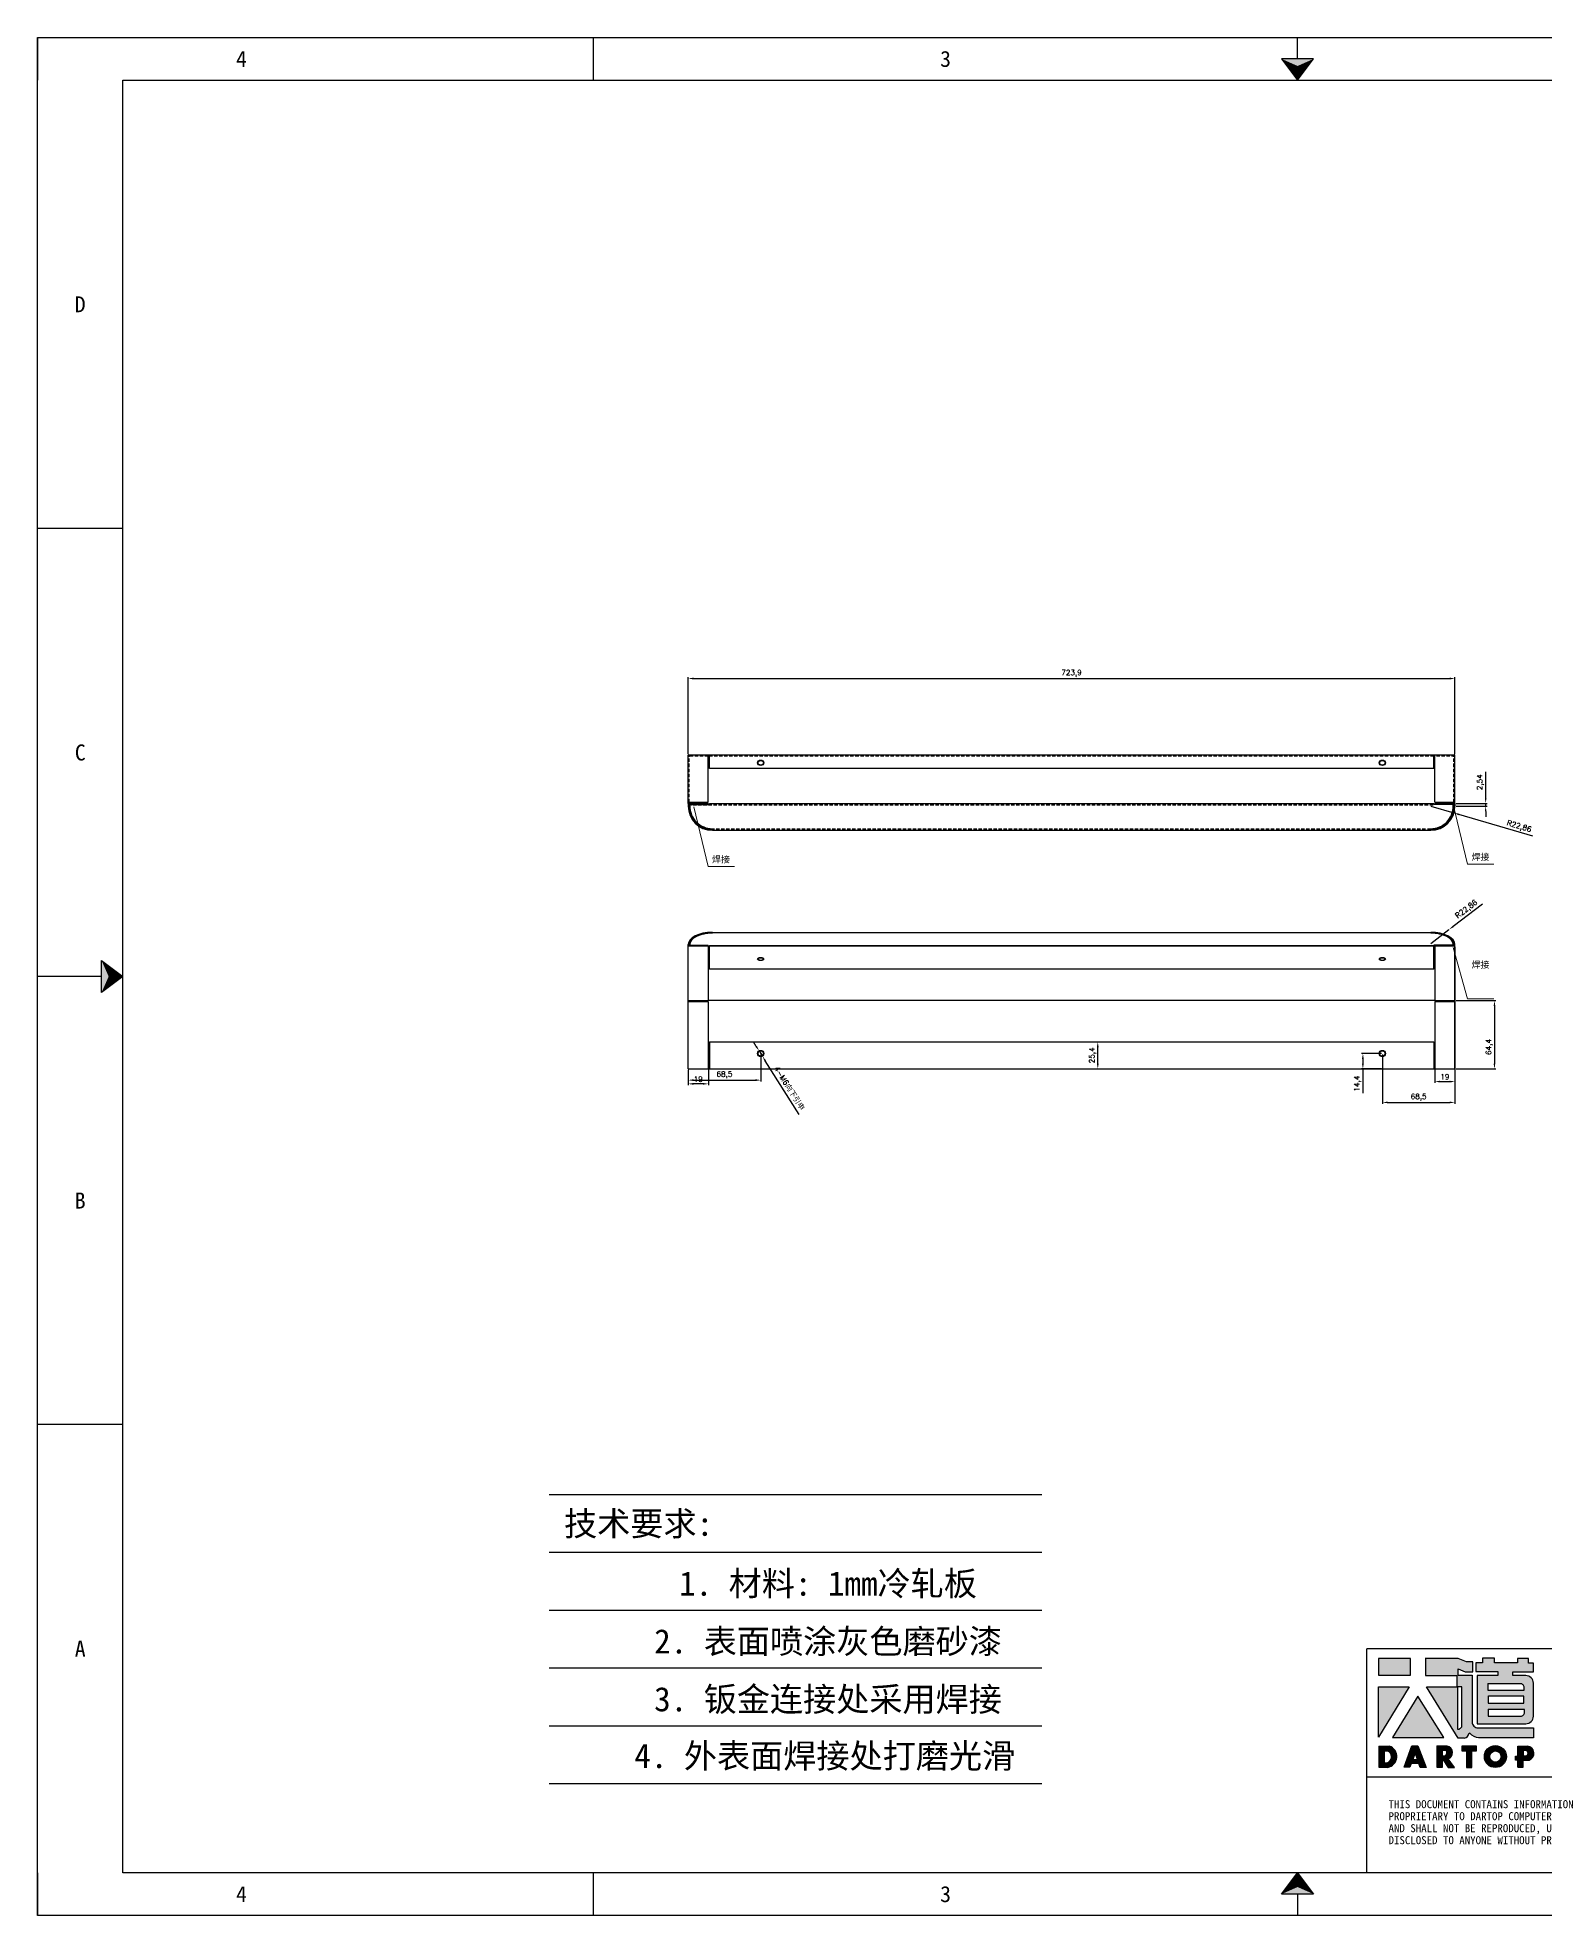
# Model space of a CAD drawing. Header units: millimetres. Extents: x -32103 to 8419, y 14505 to 33139.
# Drawn here: x 380 to 1803, y 17546 to 19318 of the extents above; entities that cross this region are included whole.
import ezdxf
from ezdxf.enums import TextEntityAlignment as Align

# ---------------------------------------------------------------- set-up
doc = ezdxf.new("R2010")
doc.units = ezdxf.units.MM
doc.linetypes.add('DOT', pattern=[0.25, 0, -0.25])
doc.linetypes.add('HIDDEN2', pattern=[4.7625, 3.175, -1.5875])
doc.layers.add('dim', color=2, linetype='Continuous', lineweight=9)
doc.layers.add('hidden', color=3, linetype='HIDDEN2')
doc.layers.add('print', color=30, linetype='Continuous')
doc.styles.add('Dartop', font='')
doc.styles.add('HZ', font='')
doc.styles.add('hzHT', font='simhei.ttf')
doc.styles.get("Standard").update_dxf_attribs({"font": 'txt', "bigfont": 'gbcbig.shx'})
doc.styles.get('Dartop').set_extended_font_data('FangSong_GB2312')
doc.styles.get('HZ').set_extended_font_data('SimSun')
doc.dimstyles.new('small', dxfattribs={"dimtxt": 5, "dimasz": 5, "dimexe": 1.25, "dimexo": 1, "dimgap": 2, "dimtad": 1, "dimtxsty": 'Standard', "dimcen": 2.5, "dimadec": 0, "dimazin": 0, "dimtfac": 1, "dimtmove": 0, "dimatfit": 3, "dimfxl": 0, "dimarcsym": 0})

# ---------------------------------------------------------------- blocks, each defined once
blk = doc.blocks.new('*U5')
at = {"color": 254, "linetype": 'Continuous', "extrusion": (0, 0, -1)}
for points in [[(-17, 0.333), (-16.812, 0.25), (-17, 0.5)], [(-17, 0.333), (-17, 0.5), (-17.188, 0.25)], [(-17, 0.333), (-17.188, 0.25), (-16.812, 0.25)]]:
    blk.add_solid(points, dxfattribs=at)
blk = doc.blocks.new('*U6')
at = {"color": 254, "linetype": 'Continuous'}
for points in [[(17, 21.667), (17.188, 21.75), (16.812, 21.75)], [(17, 21.667), (16.812, 21.75), (17, 21.5)], [(17, 21.667), (17, 21.5), (17.188, 21.75)]]:
    blk.add_solid(points, dxfattribs=at)
blk = doc.blocks.new('*U3')
at = {"color": 254, "linetype": 'Continuous', "extrusion": (0, 0, -1)}
for points in [[(-0.833, 11), (-0.75, 10.812), (-0.75, 11.188)], [(-0.833, 11), (-0.75, 11.188), (-1, 11)], [(-0.833, 11), (-1, 11), (-0.75, 10.812)]]:
    blk.add_solid(points, dxfattribs=at)
blk = doc.blocks.new('dadao')
for p, q in [((48, 19.2), (44.9, 10.4)), ((44.9, 10.4), (51.2, 10.4)), ((51.2, 10.4), (48, 19.2))]:
    blk.add_line(p, q)
for points in [[(41.8, 121.6), (41.8, 143.7), (-0.4, 143.7), (-0.4, 121.6), (41.8, 121.6)], [(104.8, 122), (104.8, 130.3), (114.1, 126.3), (124.2, 126.3), (124.2, 139.6), (115.9, 139.6), (105.1, 143.9), (61.5, 143.9)], [(61.7, 144), (61.7, 121.3), (103.9, 121.3)], [(113.4, 38.7), (105.1, 38.7), (63, 106.5), (103.9, 106.5), (103.9, 120.9), (103.9, 121.3)], [(109.7, 53.6), (109.7, 106.2), (104.3, 106.2), (104.3, 50.4), (106.6, 50.4)], [(144.6, 94.4), (144.6, 84.8), (192, 84.8), (192, 94.1), (144.9, 94.1)], [(0, 28), (0, 0), (11.8, 0)], [(0.1, 28), (14, 28)], [(76.8, 28.2), (76.8, 0), (84.1, 0), (84.1, 11.1), (91.6, -0.1), (100.3, -0.1), (91.7, 11.1)], [(76.8, 28.2), (90.6, 28.2)], [(120.2, 45), (119.5, 45), (119.5, 44.6)], [(183.7, 0), (183.7, 9.6), (180.6, 9.6), (180.6, 14.9), (183.8, 14.9), (183.8, 28.1), (196.1, 28.1), (196.5, 28.1)], [(7.1, 21.8), (7.1, 6.1), (12, 6.1)], [(7.1, 21.8), (11.4, 21.8)], [(84, 22.7), (84, 15.3), (87.2, 15.3)], [(84, 22.7), (87.3, 22.7)], [(183.7, 0), (190.9, 0), (190.9, 9.6), (198.8, 9.6)], [(194.9, 22.3), (190.8, 22.3), (190.8, 15), (194.4, 15)]]:
    blk.add_lwpolyline(points)
blk.add_lwpolyline([(137.1, 144.2), (137.1, 137.9), (128.3, 137.9), (128.3, 126.5), (157.3, 126.5), (157.3, 121.5), (130.3, 121.5), (130.3, 57.5), (194.4, 57.5, 0.414214), (204.4, 67.5), (204.4, 111.3, 0.414214), (194.4, 121.3), (177.5, 121.3), (177.5, 126.3), (204.7, 126.3), (204.7, 137.7), (198.2, 137.7), (198.2, 143.9), (183.3, 143.9), (183.3, 138), (153, 138), (153, 144.2), (137.1, 144.2)], format="xyb", close=True)
for points in [[(-0.3, 106.2), (40.4, 106.2), (-0.3, 39.7), (-0.3, 106.2)], [(51.7, 94.1), (18.4, 39.3), (86.2, 39.3)], [(43.8, 28.2), (51.8, 28.2), (62.6, -0.1), (55, -0.1), (53.2, 5), (42.9, 5), (41.1, 0), (33.6, 0)], [(110, 28.1), (110, 21.9), (116, 21.9), (116, -0.1), (123.2, -0.1), (123.2, 22), (129.2, 22), (129.2, 28.1), (110, 28.1)]]:
    blk.add_lwpolyline(points, close=True)
for points in [[(104.8, 122), (123.4, 122), (123.4, 60, 0.414214), (131.4, 52), (204.8, 52), (204.8, 39.1), (131.7, 39.1)], [(144.3, 110.8), (144.3, 101.8), (192.3, 101.8), (192.3, 105.5, 0.414214), (187.3, 110.5), (144.3, 110.5)], [(144.6, 77), (144.6, 67.5), (187.6, 67.5, 0.414214), (192.6, 72.5), (192.6, 76.4), (144.6, 76.4)]]:
    blk.add_lwpolyline(points, format="xyb")
for radius in [14.5, 7.44]:
    blk.add_circle((154.2, 14.2), radius)
for centre, radius, start, end in [((99.2, 60.7), 12.6, 305.6399, 325.969), ((9.6, 14.2), 14.4, 278.6604, 72.3203), ((88.6, 19.4), 8.95, 290.6073, 77.2124), ((111.6, 46.7), 8.19, 282.9811, 347.6627), ((136, 61.7), 22.9, 226.7358, 259.3209), ((195.7, 18.6), 9.51, 288.8959, 85.2442), ((8.5, 13.9), 8.49, 294.2143, 69.7177), ((86.4, 19), 3.8, 282.527, 76.7196), ((193.7, 18.7), 3.8, 280.9891, 72.5513)]:
    blk.add_arc(centre, radius, start, end)
blk = doc.blocks.new('*D165')
at = {"layer": 'Defpoints', "color": 0}
for p in [(1695.2, 18592.9), (1717.1, 18586.5)]:
    blk.add_point(p, dxfattribs=at)
at = {"layer": 'dim', "color": 0, "lineweight": -2}
for p, q in [((1695.2, 18592.9), (1717.1, 18586.5)), ((1791.5, 18564.5), (1721.9, 18585))]:
    blk.add_line(p, q, dxfattribs=at)
at = {"layer": 'dim', "color": 0}
blk.add_solid([(1722.2, 18585.8), (1721.7, 18584.2), (1717.1, 18586.5)], dxfattribs=at)
at = {"layer": 'dim', "color": 0, "insert": (1778.6, 18573.4), "char_height": 5, "attachment_point": 5, "rotation": 343.5446}
blk.add_mtext('R22,86', dxfattribs=at)
blk = doc.blocks.new('*D168')
at = {"layer": 'Defpoints', "color": 0}
for p in [(1718.1, 18595.5), (1747.1, 18595.5), (1718.1, 18592.9)]:
    blk.add_point(p, dxfattribs=at)
at = {"layer": 'dim', "color": 0, "lineweight": -2}
for p, q in [((1747.1, 18600.5), (1747.1, 18625.3)), ((1719.1, 18595.5), (1748.4, 18595.5)), ((1747.1, 18592.9), (1747.1, 18595.5)), ((1719.1, 18592.9), (1748.4, 18592.9)), ((1747.1, 18587.9), (1747.1, 18582.9))]:
    blk.add_line(p, q, dxfattribs=at)
at = {"layer": 'dim', "color": 0}
for points in [[(1746.3, 18600.5), (1747.9, 18600.5), (1747.1, 18595.5)], [(1746.3, 18587.9), (1747.9, 18587.9), (1747.1, 18592.9)]]:
    blk.add_solid(points, dxfattribs=at)
at = {"layer": 'dim', "color": 0, "insert": (1742.2, 18615.4), "char_height": 5, "attachment_point": 5, "rotation": 90}
blk.add_mtext('2,54', dxfattribs=at)
blk = doc.blocks.new('*D169')
at = {"layer": 'Defpoints', "color": 0}
for p in [(1718.1, 18713.3), (994.2, 18641), (1718.1, 18641)]:
    blk.add_point(p, dxfattribs=at)
at = {"layer": 'dim', "color": 0, "lineweight": -2}
for p, q in [((994.2, 18642), (994.2, 18714.6)), ((999.2, 18713.3), (1713.1, 18713.3)), ((1718.1, 18642), (1718.1, 18714.6))]:
    blk.add_line(p, q, dxfattribs=at)
at = {"layer": 'dim', "color": 0}
for points in [[(999.2, 18714.2), (999.2, 18712.5), (994.2, 18713.3)], [(1713.1, 18714.2), (1713.1, 18712.5), (1718.1, 18713.3)]]:
    blk.add_solid(points, dxfattribs=at)
at = {"layer": 'dim', "color": 0, "insert": (1356.1, 18718.2), "char_height": 5, "attachment_point": 5}
blk.add_mtext('723,9', dxfattribs=at)
blk = doc.blocks.new('*D170')
at = {"layer": 'Defpoints', "color": 0}
for p in [(1356.1, 18370.3), (1380.9, 18370.3), (1356.1, 18344.9)]:
    blk.add_point(p, dxfattribs=at)
at = {"layer": 'dim', "color": 0, "lineweight": -2}
for p, q in [((1357.1, 18370.3), (1382.1, 18370.3)), ((1380.9, 18349.9), (1380.9, 18365.3)), ((1357.1, 18344.9), (1382.1, 18344.9))]:
    blk.add_line(p, q, dxfattribs=at)
at = {"layer": 'dim', "color": 0}
for points in [[(1380, 18365.3), (1381.7, 18365.3), (1380.9, 18370.3)], [(1380, 18349.9), (1381.7, 18349.9), (1380.9, 18344.9)]]:
    blk.add_solid(points, dxfattribs=at)
at = {"layer": 'dim', "color": 0, "insert": (1376, 18357.6), "char_height": 5, "attachment_point": 5, "rotation": 90}
blk.add_mtext('25,4', dxfattribs=at)
blk = doc.blocks.new('*D171')
at = {"layer": 'Defpoints', "color": 0}
for p in [(1718.1, 18461, 67.6), (1699.1, 18344.9), (1718.1, 18332.9)]:
    blk.add_point(p, dxfattribs=at)
at = {"layer": 'dim', "color": 0, "lineweight": -2}
for p, q in [((1718.1, 18460), (1718.1, 18331.6)), ((1699.1, 18343.9), (1699.1, 18331.6)), ((1704.1, 18332.9), (1713.1, 18332.9))]:
    blk.add_line(p, q, dxfattribs=at)
at = {"layer": 'dim', "color": 0}
for points in [[(1704.1, 18333.7), (1704.1, 18332), (1699.1, 18332.9)], [(1713.1, 18333.7), (1713.1, 18332), (1718.1, 18332.9)]]:
    blk.add_solid(points, dxfattribs=at)
at = {"layer": 'dim', "color": 0, "insert": (1708.6, 18337.4), "char_height": 5, "attachment_point": 5}
blk.add_mtext('19', dxfattribs=at)
blk = doc.blocks.new('*D172')
at = {"layer": 'Defpoints', "color": 0}
for p in [(994.2, 18344.9), (994.2, 18330.7), (1013.2, 18344.9)]:
    blk.add_point(p, dxfattribs=at)
at = {"layer": 'dim', "color": 0, "lineweight": -2}
for p, q in [((994.2, 18343.9), (994.2, 18329.5)), ((1008.2, 18330.7), (999.2, 18330.7)), ((1013.2, 18343.9), (1013.2, 18329.5))]:
    blk.add_line(p, q, dxfattribs=at)
at = {"layer": 'dim', "color": 0}
for points in [[(999.2, 18331.6), (999.2, 18329.9), (994.2, 18330.7)], [(1008.2, 18331.6), (1008.2, 18329.9), (1013.2, 18330.7)]]:
    blk.add_solid(points, dxfattribs=at)
at = {"layer": 'dim', "color": 0, "insert": (1003.7, 18335.2), "char_height": 5, "attachment_point": 5}
blk.add_mtext('19', dxfattribs=at)
blk = doc.blocks.new('*D166')
at = {"layer": 'Defpoints', "color": 0}
for p in [(1712.4, 18476.3, 7.5), (1695.2, 18463.2)]:
    blk.add_point(p, dxfattribs=at)
at = {"layer": 'dim', "color": 0, "lineweight": -2}
for p, q in [((1744.1, 18500.4), (1716.4, 18479.3)), ((1695.2, 18463.2), (1712.4, 18476.3))]:
    blk.add_line(p, q, dxfattribs=at)
at = {"layer": 'dim', "color": 0}
blk.add_solid([(1715.9, 18480), (1716.9, 18478.7), (1712.4, 18476.3)], dxfattribs=at)
at = {"layer": 'dim', "color": 0, "insert": (1729.2, 18495.3), "char_height": 5, "attachment_point": 5, "rotation": 37.2456}
blk.add_mtext('R22,86', dxfattribs=at)
blk = doc.blocks.new('*D174')
at = {"layer": 'Defpoints', "color": 0}
for p in [(1061.1, 18361.9), (1064.3, 18356.8)]:
    blk.add_point(p, dxfattribs=at)
at = {"layer": 'dim', "color": 0, "lineweight": -2}
for p, q in [((1058.4, 18366.1), (1055.7, 18370.4)), ((1061.1, 18361.9), (1064.3, 18356.8)), ((1098.8, 18301.8), (1066.9, 18352.6))]:
    blk.add_line(p, q, dxfattribs=at)
at = {"layer": 'dim', "color": 0}
for points in [[(1059.1, 18366.6), (1057.7, 18365.7), (1061.1, 18361.9)], [(1067.6, 18353), (1066.2, 18352.1), (1064.3, 18356.8)]]:
    blk.add_solid(points, dxfattribs=at)
at = {"layer": 'dim', "color": 0, "insert": (1089.6, 18326.4), "char_height": 5, "attachment_point": 5, "rotation": 302.161}
blk.add_mtext('4-M6{\\fSimSun|b0|i0|c134|p2;向下引申}', dxfattribs=at)
blk = doc.blocks.new('*D175')
at = {"layer": 'Defpoints', "color": 0}
for p in [(1062.7, 18359.3), (994.2, 18344.9), (1062.7, 18334.2)]:
    blk.add_point(p, dxfattribs=at)
at = {"layer": 'dim', "color": 0, "lineweight": -2}
for p, q in [((1062.7, 18358.3), (1062.7, 18333)), ((994.2, 18343.9), (994.2, 18333)), ((999.2, 18334.2), (1057.7, 18334.2))]:
    blk.add_line(p, q, dxfattribs=at)
at = {"layer": 'dim', "color": 0}
for points in [[(999.2, 18335.1), (999.2, 18333.4), (994.2, 18334.2)], [(1057.7, 18335.1), (1057.7, 18333.4), (1062.7, 18334.2)]]:
    blk.add_solid(points, dxfattribs=at)
at = {"layer": 'dim', "color": 0, "insert": (1028.4, 18339.2), "char_height": 5, "attachment_point": 5}
blk.add_mtext('68,5', dxfattribs=at)
blk = doc.blocks.new('*D176')
at = {"layer": 'Defpoints', "color": 0}
for p in [(1718.1, 18461, 67.6), (1649.6, 18359.3), (1718.1, 18313.2)]:
    blk.add_point(p, dxfattribs=at)
at = {"layer": 'dim', "color": 0, "lineweight": -2}
for p, q in [((1718.1, 18460), (1718.1, 18312)), ((1649.6, 18358.3), (1649.6, 18312)), ((1654.6, 18313.2), (1713.1, 18313.2))]:
    blk.add_line(p, q, dxfattribs=at)
at = {"layer": 'dim', "color": 0}
for points in [[(1654.6, 18314), (1654.6, 18312.4), (1649.6, 18313.2)], [(1713.1, 18314), (1713.1, 18312.4), (1718.1, 18313.2)]]:
    blk.add_solid(points, dxfattribs=at)
at = {"layer": 'dim', "color": 0, "insert": (1683.8, 18318.1), "char_height": 5, "attachment_point": 5}
blk.add_mtext('68,5', dxfattribs=at)
blk = doc.blocks.new('*D177')
at = {"layer": 'Defpoints', "color": 0}
for p in [(1649.6, 18359.3), (1631.2, 18344.9), (1649.6, 18344.9)]:
    blk.add_point(p, dxfattribs=at)
at = {"layer": 'dim', "color": 0, "lineweight": -2}
for p, q in [((1648.6, 18359.3), (1629.9, 18359.3)), ((1631.2, 18354.3), (1631.2, 18349.9)), ((1648.6, 18344.9), (1629.9, 18344.9)), ((1631.2, 18344.9), (1631.2, 18321.8))]:
    blk.add_line(p, q, dxfattribs=at)
at = {"layer": 'dim', "color": 0}
for points in [[(1630.3, 18354.3), (1632, 18354.3), (1631.2, 18359.3)], [(1630.3, 18349.9), (1632, 18349.9), (1631.2, 18344.9)]]:
    blk.add_solid(points, dxfattribs=at)
at = {"layer": 'dim', "color": 0, "insert": (1626.2, 18330.9), "char_height": 5, "attachment_point": 5, "rotation": 90}
blk.add_mtext('14,4', dxfattribs=at)
blk = doc.blocks.new('*D180')
at = {"layer": 'Defpoints', "color": 0}
for p in [(1718.1, 18409.3), (1718.1, 18344.9), (1755.4, 18344.9)]:
    blk.add_point(p, dxfattribs=at)
at = {"layer": 'dim', "color": 0, "lineweight": -2}
for p, q in [((1719.1, 18409.3), (1756.7, 18409.3)), ((1755.4, 18404.3), (1755.4, 18349.9)), ((1719.1, 18344.9), (1756.7, 18344.9))]:
    blk.add_line(p, q, dxfattribs=at)
at = {"layer": 'dim', "color": 0}
for points in [[(1754.6, 18404.3), (1756.2, 18404.3), (1755.4, 18409.3)], [(1754.6, 18349.9), (1756.2, 18349.9), (1755.4, 18344.9)]]:
    blk.add_solid(points, dxfattribs=at)
at = {"layer": 'dim', "color": 0, "insert": (1750.5, 18365.5), "char_height": 5, "attachment_point": 5, "rotation": 90}
blk.add_mtext('64,4', dxfattribs=at)

msp = doc.modelspace()

# ---------------------------------------------------------------- hatches: boundary and pattern name
for points in [[(1675.967, 17788.169), (1645.832, 17788.169), (1645.832, 17772.425), (1675.967, 17772.425)], [(1674.997, 17761.409), (1645.913, 17761.409), (1645.913, 17713.923)], [(1683.059, 17752.791), (1659.284, 17713.606), (1707.695, 17713.606)], [(1738.435, 17705.589), (1724.677, 17705.589), (1724.677, 17701.224), (1728.969, 17701.224), (1728.969, 17685.495), (1734.109, 17685.495), (1734.109, 17701.234), (1738.435, 17701.234)]]:
    msp.add_hatch(color=0).paths.add_polyline_path(points)
h = msp.add_hatch(color=0)
h.paths.add_polyline_path([(1721.001, 17778.601), (1727.651, 17775.727), (1734.842, 17775.727), (1734.842, 17785.244), (1728.91, 17785.244), (1721.181, 17788.297), (1690.206, 17788.297), (1690.206, 17772.202), (1720.343, 17772.202), (1720.343, 17771.876), (1720.343, 17761.589), (1691.119, 17761.589), (1721.178, 17713.213), (1727.131, 17713.213, 0.27937482), (1731.476, 17717.439), (1731.476, 17717.662), (1732.001, 17717.662, 0.14314537), (1740.196, 17713.491), (1792.43, 17713.491), (1792.43, 17722.666), (1739.973, 17722.666, -0.41421356), (1734.26, 17728.379), (1734.26, 17772.71), (1721.001, 17772.71)])
h.paths.add_polyline_path([(1720.647, 17761.383), (1724.477, 17761.383), (1724.477, 17723.836, -0.08893574), (1722.258, 17721.554), (1720.634, 17721.554)], flags=16)
h = msp.add_hatch(color=0)
h.paths.add_polyline_path([(1792.34, 17783.912), (1787.692, 17783.912), (1787.692, 17788.333), (1777.07, 17788.333), (1777.07, 17784.133), (1755.382, 17784.133), (1755.382, 17788.554), (1744.024, 17788.554), (1744.024, 17784.051), (1737.747, 17784.051), (1737.747, 17775.901), (1758.459, 17775.901), (1758.459, 17772.296), (1739.159, 17772.296), (1739.159, 17726.656), (1784.976, 17726.656, 0.41421356), (1792.118, 17733.798), (1792.118, 17765.053, 0.41421356), (1784.976, 17772.195), (1772.865, 17772.195), (1772.865, 17775.732), (1792.34, 17775.732)])
h.paths.add_polyline_path([(1779.916, 17764.458, -0.41421356), (1783.487, 17760.887), (1783.487, 17758.268), (1749.185, 17758.268), (1749.185, 17764.458)], flags=16)
h.paths.add_polyline_path([(1783.266, 17752.742), (1783.266, 17746.11), (1749.407, 17746.11), (1749.407, 17752.742)], flags=16)
h.paths.add_polyline_path([(1783.708, 17740.141), (1783.708, 17737.301, -0.41421356), (1780.137, 17733.73), (1749.407, 17733.73), (1749.407, 17740.141)], flags=16)
h = msp.add_hatch(color=0)
h.paths.add_polyline_path([(1656.104, 17705.517), (1646.127, 17705.517), (1646.127, 17685.554), (1654.53, 17685.554, 0.79301591)])
h.paths.add_polyline_path([(1654.678, 17689.926), (1651.189, 17689.926), (1651.189, 17701.145), (1654.293, 17701.145, -0.67136089)], flags=16)
h = msp.add_hatch(color=0)
h.paths.add_polyline_path([(1683.134, 17705.681), (1677.44, 17705.681), (1670.117, 17685.533), (1675.511, 17685.533), (1676.78, 17689.104), (1684.087, 17689.104), (1685.383, 17685.49), (1690.821, 17685.49)])
h.paths.add_polyline_path([(1682.69, 17692.952), (1678.163, 17692.952), (1680.385, 17699.284)], flags=16)
h = msp.add_hatch(color=0)
h.paths.add_polyline_path([(1710.812, 17705.667), (1700.999, 17705.667), (1700.999, 17685.522), (1706.184, 17685.522), (1706.184, 17693.508), (1711.514, 17685.45), (1717.781, 17685.45), (1711.646, 17693.457, 0.74405494)])
h.paths.add_polyline_path([(1706.137, 17696.49), (1706.137, 17701.78), (1708.455, 17701.78, -0.79680897), (1708.42, 17696.49)], flags=16)
h = msp.add_hatch(color=0)
h.paths.add_polyline_path([(1745.914, 17695.667, 1), (1766.6, 17695.667, 1)])
h.paths.add_polyline_path([(1761.571, 17695.667, -1), (1750.944, 17695.667, -1)], flags=16)
h = msp.add_hatch(color=0)
h.paths.add_polyline_path([(1786.442, 17705.619), (1786.145, 17705.619), (1777.397, 17705.619), (1777.397, 17696.218), (1775.075, 17696.218), (1775.075, 17692.401), (1777.359, 17692.401), (1777.359, 17685.557), (1782.466, 17685.557), (1782.466, 17692.428), (1788.078, 17692.428, 0.81230381)])
h.paths.add_polyline_path([(1782.39, 17696.244), (1782.39, 17701.502), (1785.297, 17701.502, -0.77821343), (1785, 17696.244)], flags=16)

# ---------------------------------------------------------------- linework, layer by layer
at = {"color": 0, "linetype": 'DOT'}
for p, q in [((379.87, 19318.399), (2899.042, 19318.399)), ((379.87, 17586.013), (379.87, 19278.111)), ((2899.042, 17545.725), (379.87, 17545.725))]:
    msp.add_line(p, q, dxfattribs=at)
at = {"color": 0}
for p, q in [((379.87, 19318.399), (379.87, 19278.111)), ((379.87, 19318.399), (379.87, 19318.399)), ((904.784, 19278.111), (904.784, 19318.399)), ((1569.537, 19298.255), (1569.537, 19318.399)), ((460.446, 17586.013), (460.446, 19278.111)), ((460.446, 19278.111), (2858.754, 19278.111)), ((460.446, 18855.087), (379.87, 18855.087)), ((440.302, 18432.062), (379.87, 18432.062)), ((460.446, 18009.038), (379.87, 18009.038)), ((2858.754, 17797.525), (1635.005, 17797.525)), ((1635.005, 17586.013), (1635.005, 17797.525)), ((1635.005, 17676.661), (1937.165, 17676.661)), ((379.87, 17586.013), (379.87, 17545.725)), ((2858.754, 17586.013), (460.446, 17586.013)), ((904.784, 17545.725), (904.784, 17586.013)), ((1569.537, 17565.869), (1569.537, 17545.725)), ((379.87, 17545.725), (379.87, 17545.725))]:
    msp.add_line(p, q, dxfattribs=at)
for p, q in [((1718.057, 18641.004, 22.86), (994.157, 18641.004, 22.86)), ((994.157, 18595.48, 22.86), (994.157, 18641.004, 22.86)), ((1013.157, 18596.48, 22.86), (1013.157, 18641.004, 22.86)), ((1014.157, 18640.004, 22.86), (1013.157, 18640.004, 22.86)), ((1014.157, 18634.654, 22.86), (1013.157, 18634.654, 22.86)), ((1014.157, 18628.304, 22.86), (1014.157, 18641.004, 22.86)), ((1698.057, 18628.304, 22.86), (1698.057, 18641.004, 22.86)), ((1699.057, 18640.004, 22.86), (1698.057, 18640.004, 22.86)), ((1699.057, 18596.48, 22.86), (1699.057, 18641.004, 22.86)), ((1718.057, 18595.48, 22.86), (1718.057, 18641.004, 22.86)), ((1698.057, 18628.304, 22.86), (1014.157, 18628.304, 22.86)), ((994.157, 18596.48, 22.86), (1013.157, 18596.48, 22.86)), ((994.157, 18595.48, 22.86), (1013.157, 18595.48, 22.86)), ((994.157, 18595.48, 22.86), (994.157, 18592.94, 22.86)), ((1013.157, 18595.48, 22.86), (994.157, 18595.48, 22.86)), ((995.157, 18596.48, 22.86), (995.157, 18595.48, 22.86)), ((1013.157, 18594.48, 22.86), (1013.157, 18595.48, 22.86)), ((1014.157, 18595.48, 22.86), (1698.057, 18595.48, 22.86)), ((1014.157, 18594.48, 22.86), (1014.157, 18595.48, 22.86)), ((1698.057, 18594.48, 22.86), (1698.057, 18595.48, 22.86)), ((1699.057, 18596.48, 22.86), (1718.057, 18596.48, 22.86)), ((1699.057, 18595.48, 22.86), (1718.057, 18595.48, 22.86)), ((1699.057, 18594.48, 22.86), (1699.057, 18595.48, 22.86)), ((1717.057, 18596.48, 22.86), (1717.057, 18595.48, 22.86)), ((1718.057, 18595.48, 22.86), (1718.057, 18592.94, 22.86)), ((995.157, 18592.94, 22.86), (995.157, 18594.48, 22.86)), ((995.157, 18594.48, 22.86), (1013.157, 18594.48, 22.86)), ((995.157, 18592.94, 22.86), (995.157, 18594.48, 22.86)), ((995.717, 18592.94, 22.86), (995.717, 18594.48, 22.86)), ((1013.157, 18594.48, 22.86), (1014.157, 18594.48, 22.86)), ((1699.057, 18594.48, 22.86), (1698.057, 18594.48, 22.86)), ((1717.057, 18594.48, 22.86), (1699.057, 18594.48, 22.86)), ((1716.497, 18592.94, 22.86), (1716.497, 18594.48, 22.86)), ((1717.057, 18592.94, 22.86), (1717.057, 18594.48, 22.86)), ((1717.057, 18592.94, 22.86), (1717.057, 18594.48, 22.86)), ((1017.017, 18571.58, 22.86), (1017.017, 18571.08, 22.86)), ((1017.017, 18570.08, 22.86), (1695.197, 18570.08, 22.86)), ((1695.197, 18571.58, 22.86), (1695.197, 18571.08, 22.86)), ((994.157, 18344.947, 22.86), (994.157, 18461.03, 22.86)), ((1013.157, 18461.03, 22.86), (1013.157, 18409.347, 22.86)), ((1698.057, 18461.03, 22.86), (1014.157, 18461.03, 22.86)), ((1014.157, 18439.03, 22.86), (1014.157, 18461.03, 22.86)), ((1698.057, 18439.03, 22.86), (1698.057, 18461.03, 22.86)), ((1699.057, 18461.03, 22.86), (1699.057, 18409.347, 22.86)), ((1718.057, 18344.947, 22.86), (1718.057, 18461.03, 22.86)), ((1698.057, 18439.03, 22.86), (1014.157, 18439.03, 22.86)), ((994.157, 18409.347, 22.86), (1013.157, 18409.347, 22.86)), ((994.157, 18408.347, 22.86), (1013.157, 18408.347, 22.86)), ((1699.057, 18409.347, 22.86), (1013.157, 18409.347, 22.86)), ((1013.157, 18408.347, 22.86), (1013.157, 18344.947, 22.86)), ((1699.057, 18409.347, 22.86), (1718.057, 18409.347, 22.86)), ((1699.057, 18408.347, 22.86), (1718.057, 18408.347, 22.86)), ((1699.057, 18408.347, 22.86), (1699.057, 18344.947, 22.86)), ((1014.157, 18370.347, 22.86), (1014.157, 18344.947, 22.86)), ((1014.157, 18370.347, 22.86), (1698.057, 18370.347, 22.86)), ((1698.057, 18370.347, 22.86), (1698.057, 18344.947, 22.86)), ((994.157, 18344.947, 22.86), (1718.057, 18344.947, 22.86))]:
    msp.add_line(p, q)
at = {"extrusion": (0, 0.866025, 0.5)}
for p, q in [((1017.017, 18473.73, 0.863), (1695.197, 18473.73, 0.863)), ((1017.017, 18472.98, 2.162), (1017.017, 18473.23, 1.729)), ((1695.197, 18472.98, 2.162), (1695.197, 18473.23, 1.729)), ((994.157, 18461.03, 22.86), (994.157, 18462.3, 20.66)), ((995.157, 18462.3, 20.66), (995.157, 18461.53, 21.994)), ((995.157, 18462.3, 20.66), (995.157, 18461.53, 21.994)), ((995.157, 18461.53, 21.994), (1013.157, 18461.53, 21.994)), ((995.717, 18462.3, 20.66), (995.717, 18461.53, 21.994)), ((1698.057, 18461.53, 21.994), (1698.057, 18461.03, 22.86)), ((1699.057, 18461.53, 21.994), (1698.057, 18461.53, 21.994)), ((1717.057, 18461.53, 21.994), (1699.057, 18461.53, 21.994)), ((1699.057, 18461.53, 21.994), (1699.057, 18461.03, 22.86)), ((1716.497, 18462.3, 20.66), (1716.497, 18461.53, 21.994)), ((1717.057, 18462.3, 20.66), (1717.057, 18461.53, 21.994)), ((1717.057, 18462.3, 20.66), (1717.057, 18461.53, 21.994)), ((1718.057, 18461.03, 22.86), (1718.057, 18462.3, 20.66))]:
    msp.add_line(p, q, dxfattribs=at)
at = {"extrusion": (0, 1, 2.22045e-16)}
for p, q in [((994.157, 18461.03, 20.66), (994.157, 18461.03, 90.443)), ((1718.057, 18461.03, 20.66), (1718.057, 18461.03, 90.443))]:
    msp.add_line(p, q, dxfattribs=at)
at = {"extrusion": (0, 0.5, 0.866025)}
msp.add_line((994.157, 18461.03, 22.86), (1698.057, 18461.03, 22.86), dxfattribs=at)
at = {"extrusion": (0, -0.5, 0.866025)}
msp.add_line((1699.057, 18461.03, 22.86), (1718.057, 18461.03, 22.86), dxfattribs=at)
at = {"color": 0}
for points in [[(1569.537, 19278.111), (1584.645, 19298.255), (1554.429, 19298.255), (1569.537, 19278.111)], [(460.446, 18432.062), (440.302, 18416.954), (440.302, 18447.17), (460.446, 18432.062)], [(1569.537, 17586.013), (1584.645, 17565.869), (1554.429, 17565.869), (1569.537, 17586.013)]]:
    msp.add_lwpolyline(points, close=True, dxfattribs=at)
at = {"extrusion": (0, -0.5, 0.866025)}
for centre, radius in [((1062.657, 16148.777, -9297.105), 3), ((1062.657, 16148.777, -9297.105), 2.5), ((1649.557, 16148.777, -9297.105), 3), ((1649.557, 16148.777, -9297.105), 2.5)]:
    msp.add_circle(centre, radius, dxfattribs=at)
at = {"extrusion": (3.3896e-13, -0.866025, 0.5)}
for centre, radius in [((1062.657, 9244.078, -15965.492), 3), ((1062.657, 9244.078, -15965.492), 2.5), ((1649.557, 9244.078, -15965.492), 3), ((1649.557, 9244.078, -15965.492), 2.5)]:
    msp.add_circle(centre, radius, dxfattribs=at)
for centre, radius in [((1062.657, 18359.347, 22.86), 3), ((1062.657, 18359.347, 22.86), 2.5), ((1649.557, 18359.347, 22.86), 3), ((1649.557, 18359.347, 22.86), 2.5)]:
    msp.add_circle(centre, radius)
for centre, radius, start, end in [((1017.017, 18592.94, 22.86), 22.86, 180, 270), ((1017.017, 18592.94, 22.86), 21.86, 180, 270.000775), ((1017.017, 18592.94, 22.86), 21.86, 180, 270.000775), ((1017.017, 18592.88, 22.86), 21.3, 179.838603, 270), ((1695.197, 18592.94, 22.86), 22.86, 270, 0), ((1695.197, 18592.94, 22.86), 21.86, 269.999225, 0), ((1695.197, 18592.88, 22.86), 21.3, 270, 0.161397), ((1695.197, 18592.94, 22.86), 21.86, 269.999225, 0)]:
    msp.add_arc(centre, radius, start, end)
at = {"extrusion": (0, 0.866025, 0.5)}
for centre, radius, start, end in [((-1017.017, -9213.258, 15999.151), 22.86, 270, 0), ((-1017.017, -9213.258, 15999.151), 21.86, 269.999225, 0), ((-1017.017, -9213.258, 15999.151), 21.86, 269.999225, 0), ((-1017.017, -9213.318, 15999.151), 21.3, 270, 0.161397), ((-1695.197, -9213.258, 15999.151), 22.86, 180, 270), ((-1695.197, -9213.258, 15999.151), 21.86, 180, 270.000775), ((-1695.197, -9213.258, 15999.151), 21.86, 180, 270.000775), ((-1695.197, -9213.318, 15999.151), 21.3, 179.838603, 270)]:
    msp.add_arc(centre, radius, start, end, dxfattribs=at)
at = {"layer": 'Defpoints'}
for p, q in [((862.862, 17943.125), (1327.9, 17943.125)), ((862.862, 17888.525), (1327.9, 17888.525)), ((862.862, 17888.525), (1327.9, 17888.525)), ((862.862, 17833.925), (1327.9, 17833.925)), ((862.862, 17779.325), (1327.9, 17779.325)), ((862.862, 17724.725), (1327.9, 17724.725)), ((862.862, 17670.125), (1327.9, 17670.125))]:
    msp.add_line(p, q, dxfattribs=at)
at = {"layer": 'dim'}
for p, q in [((999.46, 18592.237, 45.72), (1013.035, 18535.753, 22.86)), ((1716.497, 18594.48, 22.86), (1730.072, 18537.996)), ((1013.035, 18535.753, 22.86), (1037.851, 18535.753, 22.86)), ((1730.072, 18537.996), (1754.889, 18537.996)), ((1716.497, 18459.576, 22.86), (1730.072, 18411.02)), ((1730.072, 18411.02), (1754.889, 18411.02))]:
    msp.add_line(p, q, dxfattribs=at)
at = {"layer": 'hidden'}
for p, q in [((1013.157, 18640.004, 22.86), (994.157, 18640.004, 22.86)), ((995.157, 18596.48, 22.86), (995.157, 18641.004, 22.86)), ((1698.057, 18640.004, 22.86), (1014.157, 18640.004, 22.86)), ((1718.057, 18640.004, 22.86), (1699.057, 18640.004, 22.86)), ((1717.057, 18596.48, 22.86), (1717.057, 18640.004, 22.86)), ((994.157, 18594.21, 22.86), (1698.057, 18594.21, 22.86)), ((1695.197, 18571.08, 22.86), (1017.017, 18571.08, 22.86))]:
    msp.add_line(p, q, dxfattribs=at)
at = {"layer": 'print'}
msp.add_lwpolyline([(379.87, 19318.399), (2939.331, 19318.399), (2939.331, 17545.725), (379.87, 17545.725)], close=True, dxfattribs=at)

# ---------------------------------------------------------------- block references
at = {"color": 0, "linetype": 'Continuous', "xscale": 80.57610619627711, "yscale": 80.57610619687368, "zscale": 80.57610619687446}
for name, p in [('*U6', (199.743, 17545.725)), ('*U3', (379.87, 17545.725)), ('*U5', (199.743, 17545.725))]:
    msp.add_blockref(name, p, dxfattribs=at)
at = {"color": 0, "xscale": 0.7141973048657924, "yscale": 0.7141973049202118, "zscale": 0.7141973049268417}
msp.add_blockref('dadao', (1646.127, 17685.554), dxfattribs=at)

# ---------------------------------------------------------------- texts
at = {"color": 0}
for s, height, style, p in [('4', 15.108, 'Dartop', (572.407, 19298.255)), ('3', 15.108, 'Dartop', (1237.16, 19298.255)), ('D', 15.108, 'Dartop', (420.158, 19066.599)), ('C', 15.108, 'Dartop', (420.158, 18643.574)), ('焊接', 6.0432, 'hzHT', (1025.135, 18542.601, 22.86)), ('焊接', 6.0432, 'hzHT', (1742.173, 18544.844)), ('焊接', 6.0432, 'hzHT', (1742.173, 18443.168)), ('B', 15.108, 'Dartop', (420.158, 18220.55)), ('A', 15.108, 'Dartop', (420.158, 17797.525)), ('4', 15.108, 'Dartop', (572.407, 17565.869)), ('3', 15.108, 'Dartop', (1237.16, 17565.869))]:
    msp.add_text(s, height=height, dxfattribs=dict(at, style=style)).set_placement(p, align=Align.MIDDLE_CENTER)
at = {"style": 'HZ'}
for s, p in [('技术要求:', (947.317, 17915.569)), ('     1. 材料: 1mm冷轧板', (1087.184, 17859.083)), ('     2. 表面喷涂灰色磨砂漆', (1087.184, 17804.483)), ('     3. 钣金连接处采用焊接', (1087.184, 17749.883)), ('     4. 外表面焊接处打磨光滑', (1084.094, 17696.375))]:
    msp.add_text(s, height=22.932, dxfattribs=at).set_placement(p, align=Align.MIDDLE_CENTER)
at = {"color": 0, "style": 'hzHT'}
for s, p in [('THIS DOCUMENT CONTAINS INFORMATION', (1655.399, 17646.975)), ('PROPRIETARY TO DARTOP COMPUTER TECHNOLOGY', (1655.399, 17635.644)), ('AND SHALL NOT BE REPRODUCED, USED OR', (1655.399, 17624.312)), ('DISCLOSED TO ANYONE WITHOUT PRIOR WRITTEN CONSENT.', (1655.399, 17612.981))]:
    msp.add_text(s, height=7.55401, dxfattribs=at).set_placement(p)

# ---------------------------------------------------------------- dimensions: what is measured, and where the dimension line sits
at = {"layer": 'dim'}
for base, p1, p2, picture, middle in [((1718.057, 18713.321, 22.86), (994.157, 18641.004, 22.86), (1718.057, 18641.004, 22.86), '*D169', (1356.107, 18718.238, 22.86)), ((1718.057, 18313.205, 22.86), (1649.557, 18359.347, 22.86), (1718.057, 18461.03, 90.443), '*D176', (1683.807, 18318.122, 22.86)), ((1718.057, 18332.872, 22.86), (1699.057, 18344.947, 22.86), (1718.057, 18461.03, 90.443), '*D171', (1708.557, 18337.372, 22.86)), ((1062.657, 18334.249, 22.86), (994.157, 18344.947, 22.86), (1062.657, 18359.347, 22.86), '*D175', (1028.407, 18339.166, 22.86)), ((994.157, 18330.749, 22.86), (1013.157, 18344.947, 22.86), (994.157, 18344.947, 22.86), '*D172', (1003.657, 18335.249, 22.86))]:
    dim = msp.add_linear_dim(base=base, p1=p1, p2=p2, dimstyle='small', override={"dimpost": '\\X'}, dxfattribs=at)
    dim.commit()
    dim.dimension.update_dxf_attribs({"geometry": picture, "text_midpoint": middle})
for base, p1, p2, picture, middle in [((1747.105, 18595.48, 22.86), (1718.057, 18592.94, 22.86), (1718.057, 18595.48, 22.86), '*D168', (1742.188, 18615.397, 22.86)), ((1380.872, 18370.347, 22.86), (1356.107, 18344.947, 22.86), (1356.107, 18370.347, 22.86), '*D170', (1375.955, 18357.647, 22.86)), ((1631.159, 18344.947, 22.86), (1649.557, 18359.347, 22.86), (1649.557, 18344.947, 22.86), '*D177', (1626.242, 18330.864, 22.86))]:
    dim = msp.add_linear_dim(base=base, p1=p1, p2=p2, angle=90, dimstyle='small', override={"dimpost": '\\X'}, dxfattribs=at)
    dim.commit()
    dim.dimension.update_dxf_attribs({"geometry": picture, "text_midpoint": middle})
dim = msp.add_radius_dim(center=(1695.197, 18592.94, 22.86), mpoint=(1717.121, 18586.465, 22.86), dimstyle='small', override={"dimpost": '\\X'}, dxfattribs=at)
dim.commit()
dim.dimension.update_dxf_attribs({"geometry": '*D165', "text_midpoint": (1777.238, 18568.708, 22.86), "dimtype": 164})
dim = msp.add_radius_dim(center=(1695.197, 18463.23, 24.13), mpoint=(1712.376, 18476.291, 31.671), dimstyle='small', override={"dimpost": '\\X'}, dxfattribs=at)
dim.commit()
dim.dimension.update_dxf_attribs({"geometry": '*D166', "text_midpoint": (1729.235, 18495.286, 24.13)})
dim = msp.add_linear_dim(base=(1755.41, 18344.947, 22.86), p1=(1718.057, 18409.347, 22.86), p2=(1718.057, 18344.947, 22.86), angle=90, dimstyle='small', override={"dimpost": '\\X'}, dxfattribs=at)
dim.commit()
dim.dimension.update_dxf_attribs({"geometry": '*D180', "text_midpoint": (1755.41, 18365.547, 22.86), "dimtype": 160})
dim = msp.add_diameter_dim_2p(p1=(1061.06, 18361.887, 22.86), p2=(1064.254, 18356.808, 22.86), text='4-M6{\\fSimSun|b0|i0|c134|p2;向下引申}', dimstyle='small', override={"dimpost": '\\X'}, dxfattribs=at)
dim.commit()
dim.dimension.update_dxf_attribs({"geometry": '*D174', "text_midpoint": (1085.138, 18323.595, 22.86), "dimtype": 163})

doc.saveas('drawing.dxf')
